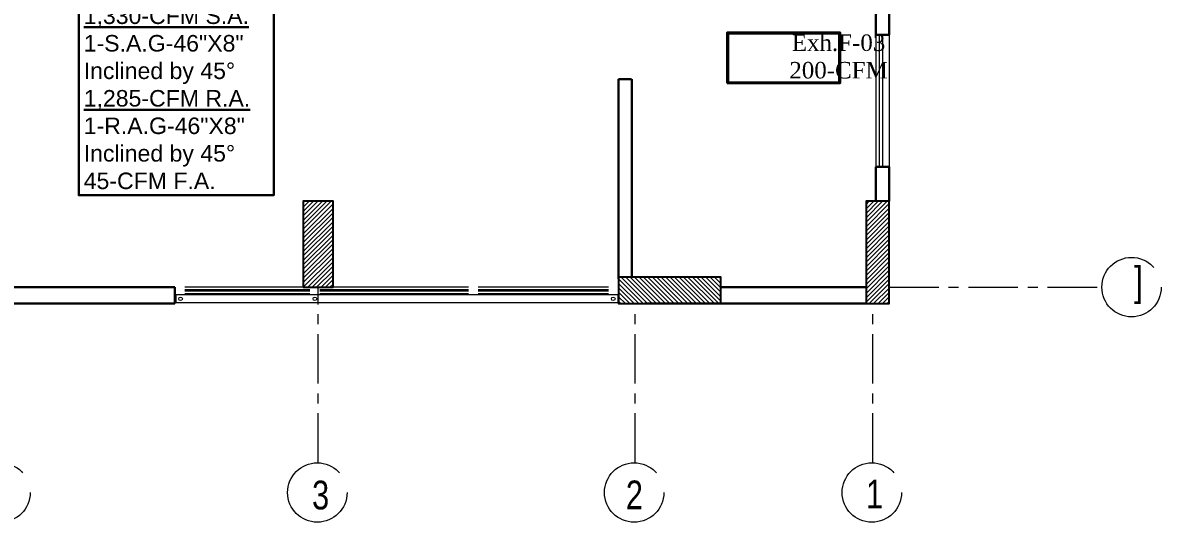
# Model space of a CAD drawing. Extents: x 847 to 949, y 444 to 823.
# Drawn here: x 902.12 to 919.37, y 556.9 to 564.47 of the extents above; entities that cross this region are included whole.
import ezdxf

# ---------------------------------------------------------------- set-up
doc = ezdxf.new("R2010")
doc.units = 0
doc.header["$MEASUREMENT"] = 0
doc.linetypes.add('CENTERX2', pattern=[4, 2.5, -0.5, 0.5, -0.5])
for name, color, linetype, lineweight in [('AC-TEXT', 15, 'CONTINUOUS', 30), ('axis', 1, 'CENTERX2', 5), ('Column', 6, 'CONTINUOUS', 25), ('Elevation', 150, 'CONTINUOUS', 18), ('hatch', 252, 'CONTINUOUS', 9), ('txt in circle', 11, 'CONTINUOUS', 13), ('Wall', 5, 'CONTINUOUS', 30), ('WINDOW', 4, 'CONTINUOUS', 5)]:
    doc.layers.add(name, color=color, linetype=linetype, lineweight=lineweight)
doc.styles.add('AC', font='romans.shx', dxfattribs={"height": 0.2})
doc.styles.add('SOSA2', font='SOSA.shx', dxfattribs={"width": 0.8})
pattern_1 = [(45, (1093.753867, 246.140245), (-0.0336759605, 0.0336759605), [])]

# ---------------------------------------------------------------- blocks, each defined once
blk = doc.blocks.new('A$C11ED6BD5')
at = {"layer": 'axis', "color": 0, "ltscale": 0.3}
for p, q in [((-8.65, -2.411), (-8.65, 0.25)), ((0, 0.25), (3.222, 0.25)), ((-3.85, -2.411), (-3.85, 0)), ((-0.25, -2.411), (-0.25, 0))]:
    blk.add_line(p, q, dxfattribs=at)
at = {"layer": 'axis', "color": 0}
for centre in [(3.672, 0.25), (-13.463, -2.861), (-8.663, -2.861), (-3.863, -2.861), (-0.263, -2.861)]:
    blk.add_circle(centre, 0.45, dxfattribs=at)
at = {"layer": 'txt in circle', "color": 0, "ltscale": 0.01, "char_height": 0.435, "attachment_point": 5, "style": 'SOSA2'}
for s, insert in [(']', (3.777, 0.278)), ('3', (-8.613, -2.902)), ('2', (-3.86, -2.897)), ('1', (-0.222, -2.883))]:
    blk.add_mtext(s, dxfattribs=dict(at, insert=insert))

msp = doc.modelspace()

# ---------------------------------------------------------------- hatches: boundary and pattern name
at = {"layer": 'hatch'}
h = msp.add_hatch(dxfattribs=at)
h.set_pattern_fill('ANSI31', color=252, scale=0.015, style=0)
h.set_pattern_definition(pattern_1)
h.paths.add_polyline_path([(906.372, 560.462), (906.822, 560.462), (906.822, 561.762), (906.372, 561.762)])
h = msp.add_hatch(dxfattribs=at)
h.set_pattern_fill('ANSI31', color=252, scale=0.015, style=0)
h.set_pattern_definition(pattern_1)
h.paths.add_polyline_path([(914.897, 560.212), (915.247, 560.212), (915.247, 561.762), (914.897, 561.762)])
h = msp.add_hatch(dxfattribs=at)
h.set_pattern_fill('ANSI31', color=252, scale=0.015, angle=-90, style=0)
h.set_pattern_definition([(315, (597.07464, 378.00515), (0.0336759605, 0.0336759605), [])])
h.paths.add_polyline_path([(911.147, 560.612), (911.147, 560.212), (912.697, 560.212), (912.697, 560.612)])

# ---------------------------------------------------------------- linework, layer by layer
at = {"layer": 'AC-TEXT', "color": 7, "linetype": 'Continuous'}
msp.add_lwpolyline([(902.971, 566.02), (905.925, 566.02), (905.925, 561.852), (902.971, 561.852)], close=True, dxfattribs=at)
at = {"layer": 'AC-TEXT', "color": 34}
for points in [[(912.794, 563.549), (914.504, 563.549), (914.504, 564.318), (912.794, 564.318)], [(912.808, 563.563), (914.49, 563.563), (914.49, 564.304), (912.808, 564.304)]]:
    msp.add_lwpolyline(points, close=True, dxfattribs=at)
at = {"layer": 'Column', "color": 252}
for points in [[(906.372, 560.462), (906.822, 560.462), (906.822, 561.762), (906.372, 561.762)], [(914.897, 560.212), (915.247, 560.212), (915.247, 561.762), (914.897, 561.762)], [(911.147, 560.612), (911.147, 560.212), (912.697, 560.212), (912.697, 560.612)]]:
    msp.add_lwpolyline(points, close=True, dxfattribs=at)
at = {"layer": 'Elevation', "color": 252, "linetype": 'Continuous'}
msp.add_line((915.246, 564.285), (915.246, 562.285), dxfattribs=at)
at = {"layer": 'Elevation', "color": 252}
msp.add_lwpolyline([(904.447, 560.352), (911.137, 560.352), (911.137, 560.222), (904.447, 560.222)], close=True, dxfattribs=at)
for centre in [(904.512, 560.284), (906.547, 560.284), (911.067, 560.284)]:
    msp.add_circle(centre, 0.0273, dxfattribs=at)
at = {"layer": 'Wall', "color": 252, "linetype": 'Continuous'}
for p, q in [((915.247, 565.844), (915.247, 564.285)), ((915.047, 564.962), (915.047, 564.285)), ((915.047, 564.285), (915.246, 564.285)), ((911.344, 563.612), (911.147, 563.612)), ((911.147, 563.612), (911.147, 560.586)), ((915.047, 562.285), (915.047, 561.762)), ((915.047, 562.285), (915.047, 561.762)), ((915.047, 562.285), (915.047, 561.762)), ((915.047, 562.285), (915.246, 562.285)), ((915.246, 562.285), (915.246, 561.762)), ((904.427, 560.462), (901.947, 560.462)), ((904.427, 560.462), (904.427, 560.212)), ((914.897, 560.462), (912.697, 560.462)), ((904.427, 560.212), (901.947, 560.212)), ((914.897, 560.212), (911.547, 560.212))]:
    msp.add_line(p, q, dxfattribs=at)
msp.add_lwpolyline([(911.347, 563.612), (911.347, 560.612)], dxfattribs=at)
at = {"layer": 'WINDOW', "color": 252}
for p, q in [((915.047, 564.285), (915.047, 562.285)), ((915.095, 564.285), (915.095, 562.285)), ((915.145, 564.285), (915.145, 562.285))]:
    msp.add_line(p, q, dxfattribs=at)
at = {"layer": 'WINDOW', "color": 252, "linetype": 'Continuous'}
for p, q in [((906.372, 560.462), (904.577, 560.462)), ((906.472, 560.422), (904.577, 560.422)), ((906.472, 560.402), (904.577, 560.402)), ((906.472, 560.362), (904.577, 560.362)), ((908.872, 560.462), (906.622, 560.462)), ((908.872, 560.422), (906.622, 560.422)), ((908.872, 560.402), (906.622, 560.402)), ((908.872, 560.362), (906.622, 560.362)), ((910.997, 560.462), (909.022, 560.462)), ((910.997, 560.422), (909.022, 560.422)), ((910.997, 560.402), (909.022, 560.402)), ((910.997, 560.362), (909.022, 560.362))]:
    msp.add_line(p, q, dxfattribs=at)

# ---------------------------------------------------------------- block references
at = {"layer": 'axis', "color": 252}
msp.add_blockref('A$C11ED6BD5', (915.247, 560.212), dxfattribs=at)

# ---------------------------------------------------------------- texts
at = {"layer": 'AC-TEXT', "color": 7, "linetype": 'Continuous', "insert": (903.045, 565.947), "char_height": 0.25, "width": 6.18694, "attachment_point": 1, "style": 'AC'}
msp.add_mtext('\\A1;{\\fTimes New Roman|b0|i0|c0|p18;\\L\\C85;LAB (3)\\P2-CCD-03,Each\\P\\fArial|b0|i0|c0|p34;\\l\\C34;3.2-TR \\P\\pt0;\\L1,330-CFM S.A.\\l \\P\\ptz;1-S.A.G-46"X8"\\PInclined by 45°\\fTimes New Roman|b0|i0|c0|p18;\\P\\pt0;\\fArial|b0|i0|c0|p34;\\L1,285-CFM R.A.\\l \\P\\ptz;1-R.A.G-46"X8"\\PInclined by 45°\\P45-CFM F.A.\\P\\fTimes New Roman|b0|i0|c0|p18;  }', dxfattribs=at)
at = {"layer": 'AC-TEXT', "color": 34, "linetype": 'Continuous', "insert": (914.48, 563.618), "char_height": 0.25, "width": 3.29288, "attachment_point": 8, "style": 'AC'}
msp.add_mtext('\\A1;{\\fTimes New Roman|b0|i0|c0|p18;Exh.F-03\\P200-CFM}', dxfattribs=at)

doc.saveas('drawing.dxf')
